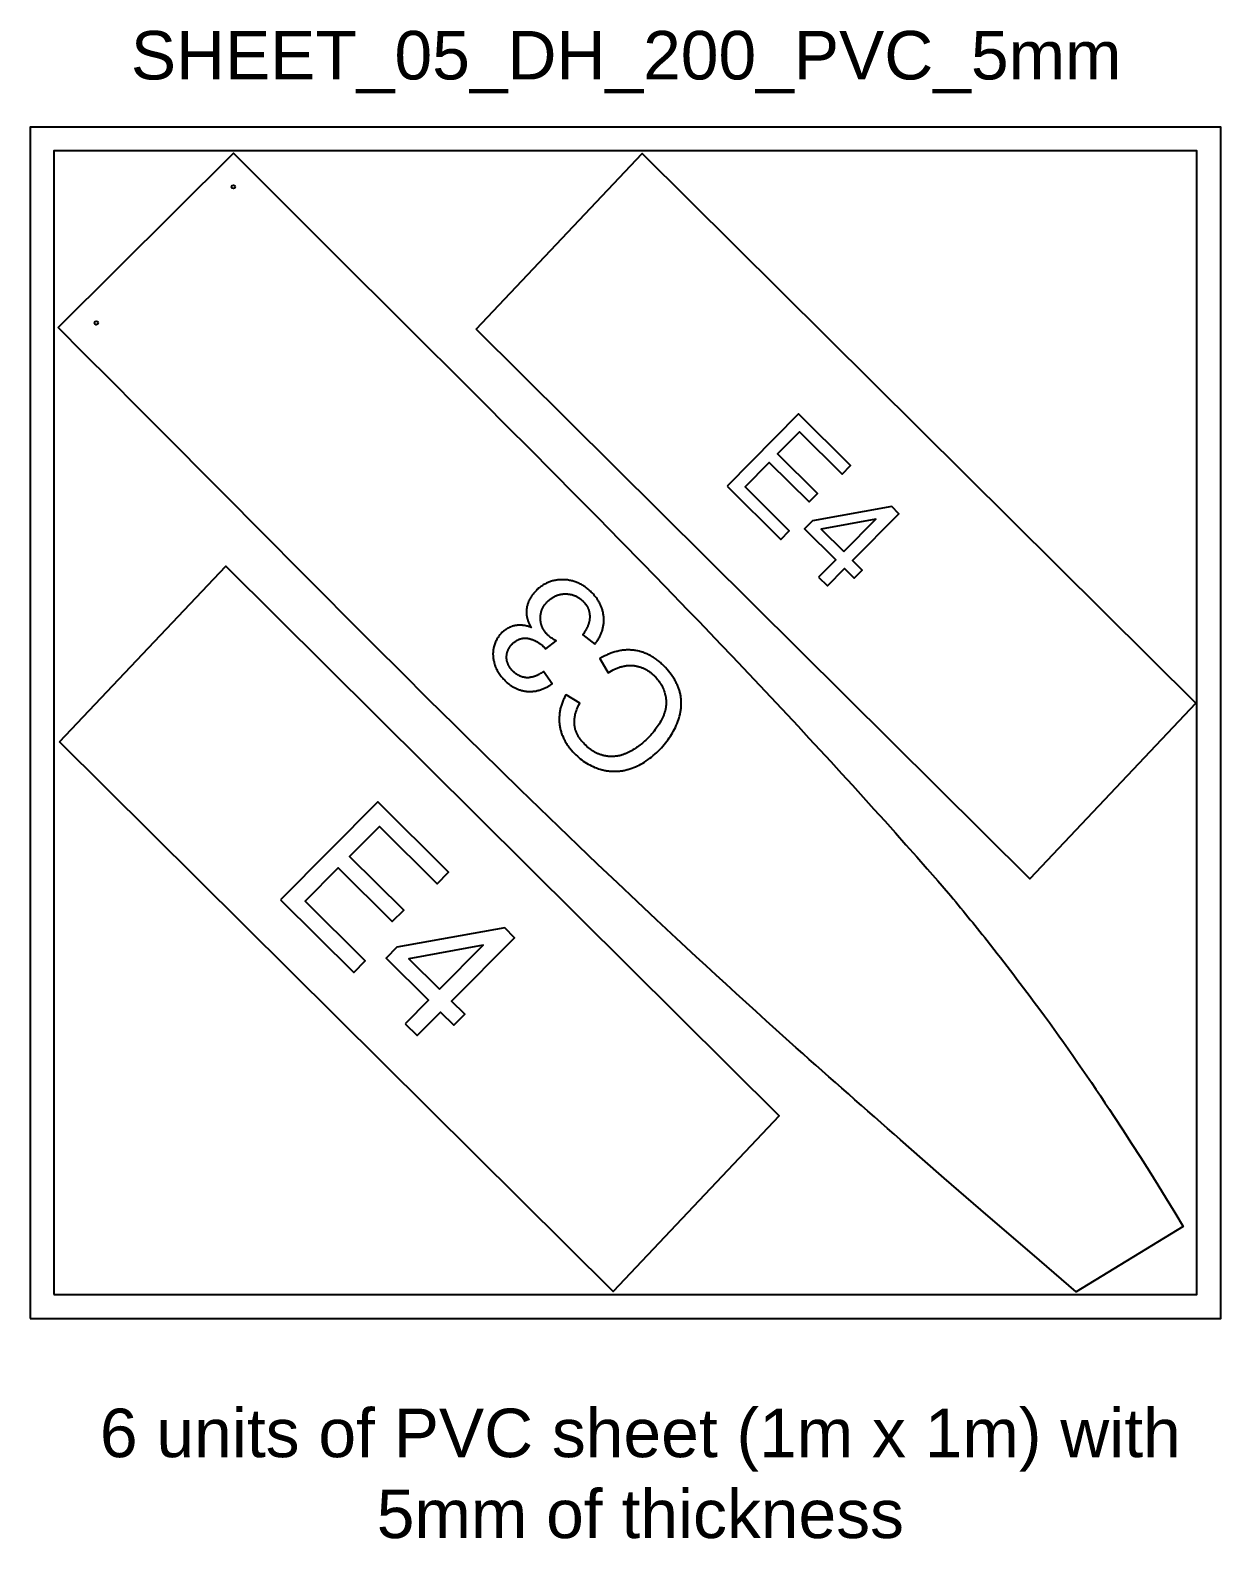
# Model space of a CAD drawing. Extents: x 2494 to 5794, y -1335 to 1258.
# Drawn here: x 3644 to 4644, y -1335 to -68 of the extents above; entities that cross this region are included whole.
import ezdxf

# ---------------------------------------------------------------- set-up
doc = ezdxf.new("R2010")
doc.units = 0
for name, color, linetype in [('DH_200_CODES_PART_NUMBERS_', 1, 'CONTINUOUS'), ('DH_200_CUT_PVC_5MM', 7, 'CONTINUOUS'), ('DH_200_HOLES_PVC_5MM', 3, 'CONTINUOUS'), ('PVC_SHEET__5MM', 6, 'CONTINUOUS'), ('TEXT', 5, 'CONTINUOUS')]:
    doc.layers.add(name, color=color, linetype=linetype)
doc.styles.add('METERS_ARCHITECTURAL', font='arial.ttf')

msp = doc.modelspace()

# ---------------------------------------------------------------- linework, layer by layer
at = {"layer": 'DH_200_CODES_PART_NUMBERS_'}
for points in [[(4229.6, -451), (4274.7, -495.8), (4281.8, -488.6), (4244.7, -451.8), (4265.1, -431.2), (4298.5, -464.4), (4305.6, -457.3), (4272.1, -424.1), (4290.5, -405.6), (4326.2, -441.1), (4333.3, -433.9), (4289.6, -390.5)], [(4306.5, -527.4), (4313.9, -534.7), (4328.3, -520.3), (4336.5, -528.4), (4343.2, -521.6), (4335.1, -513.4), (4373.9, -474.3), (4367.9, -468.3), (4301.4, -480.1), (4294.7, -486.9), (4320.9, -512.9)], [(4327.6, -506.1), (4354.7, -478.8), (4308.7, -487.3)], [(4118.5, -583.8), (4119, -583.1), (4119.5, -582.5), (4119.9, -581.9), (4120.4, -581.3), (4120.8, -580.6), (4121.2, -580), (4121.6, -579.4), (4122, -578.7), (4122.4, -578.1), (4122.7, -577.4), (4123.1, -576.8), (4123.4, -576.1), (4123.7, -575.5), (4124, -574.8), (4124.2, -574.1), (4124.5, -573.4), (4124.7, -572.8), (4124.9, -572.1), (4125.1, -571.4), (4125.3, -570.7), (4125.4, -570), (4125.6, -569.3), (4125.7, -568.6), (4125.8, -567.9), (4125.9, -567.2), (4126, -566.5), (4126.1, -565.7), (4126.1, -565), (4126.1, -564.3), (4126.1, -563.6), (4126.1, -562.8), (4126.1, -562.1), (4126.1, -561.3), (4126, -560.6), (4125.9, -559.9), (4125.8, -559.1), (4125.7, -558.4), (4125.6, -557.7), (4125.5, -557), (4125.3, -556.3), (4125.1, -555.6), (4124.9, -554.9), (4124.7, -554.2), (4124.5, -553.5), (4124.2, -552.8), (4124, -552.1), (4123.7, -551.5), (4123.4, -550.8), (4123.1, -550.1), (4122.7, -549.5), (4122.4, -548.8), (4122, -548.1), (4121.6, -547.5), (4121.2, -546.8), (4120.8, -546.2), (4120.4, -545.6), (4119.9, -544.9), (4119.4, -544.3), (4118.9, -543.7), (4118.4, -543.1), (4117.9, -542.5), (4117.4, -541.9), (4116.8, -541.3), (4116.2, -540.7), (4115.6, -540), (4114.9, -539.4), (4114.2, -538.8), (4113.6, -538.2), (4112.9, -537.6), (4112.2, -537.1), (4111.5, -536.5), (4110.8, -536), (4110.1, -535.5), (4109.4, -535), (4108.7, -534.6), (4108, -534.2), (4107.3, -533.7), (4106.5, -533.4), (4105.8, -533), (4105.1, -532.6), (4104.3, -532.3), (4103.6, -532), (4102.8, -531.7), (4102, -531.4), (4101.3, -531.2), (4100.5, -530.9), (4099.7, -530.7), (4098.9, -530.5), (4098.1, -530.3), (4097.3, -530.2), (4096.5, -530.1), (4095.7, -529.9), (4094.9, -529.8), (4094.1, -529.8), (4093.2, -529.7), (4092.4, -529.7), (4091.6, -529.7), (4090.7, -529.7), (4089.9, -529.7), (4089.1, -529.7), (4088.3, -529.8), (4087.5, -529.9), (4086.7, -530), (4086, -530.1), (4085.2, -530.2), (4084.4, -530.4), (4083.7, -530.5), (4082.9, -530.7), (4082.2, -530.9), (4081.4, -531.2), (4080.7, -531.4), (4080, -531.7), (4079.3, -532), (4078.6, -532.3), (4077.9, -532.6), (4077.2, -533), (4076.5, -533.3), (4075.8, -533.7), (4075.2, -534.1), (4074.5, -534.5), (4073.9, -535), (4073.2, -535.4), (4072.6, -535.9), (4072, -536.4), (4071.3, -536.9), (4070.7, -537.5), (4070.1, -538), (4069.5, -538.6), (4068.7, -539.5), (4067.9, -540.3), (4067.5, -540.8), (4067.1, -541.2), (4066.7, -541.7), (4066.4, -542.1), (4066, -542.6), (4065.7, -543), (4065.4, -543.5), (4065.1, -543.9), (4064.8, -544.4), (4064.5, -544.9), (4064.2, -545.3), (4064, -545.8), (4063.7, -546.3), (4063.5, -546.7), (4063.3, -547.2), (4063, -547.7), (4062.8, -548.2), (4062.7, -548.7), (4062.5, -549.2), (4062.3, -549.6), (4062.1, -550.1), (4062, -550.6), (4061.9, -551.1), (4061.7, -551.6), (4061.6, -552.1), (4061.5, -552.6), (4061.4, -553.1), (4061.4, -553.6), (4061.3, -554.1), (4061.2, -554.7), (4061.2, -555.2), (4061.2, -555.7), (4061.1, -556.2), (4061.1, -556.7), (4061.1, -557.2), (4061.1, -557.7), (4061.2, -558.2), (4061.2, -558.7), (4061.3, -559.2), (4061.3, -559.7), (4061.4, -560.2), (4061.5, -560.7), (4061.6, -561.2), (4061.7, -561.7), (4061.8, -562.2), (4061.9, -562.7), (4062.1, -563.2), (4062.2, -563.7), (4062.4, -564.2), (4062.6, -564.7), (4062.8, -565.2), (4063, -565.7), (4063.2, -566.2), (4063.4, -566.7), (4063.7, -567.2), (4063.9, -567.7), (4064.2, -568.2), (4064.4, -568.7), (4064.7, -569.2), (4065, -569.7), (4064.1, -569.3), (4063.3, -569.1), (4062.4, -568.8), (4061.5, -568.6), (4060.6, -568.4), (4059.8, -568.2), (4058.9, -568.1), (4058.5, -568), (4058.1, -568), (4057.7, -567.9), (4057.3, -567.9), (4056.8, -567.9), (4056.4, -567.8), (4056, -567.8), (4055.6, -567.8), (4055.2, -567.8), (4054.8, -567.9), (4054.4, -567.9), (4054, -567.9), (4053.6, -567.9), (4053.2, -568), (4052.8, -568), (4052.4, -568.1), (4052, -568.2), (4051.6, -568.2), (4051.2, -568.3), (4050.8, -568.4), (4050.4, -568.5), (4050, -568.6), (4049.6, -568.7), (4049.2, -568.8), (4048.9, -569), (4048.5, -569.1), (4048.1, -569.2), (4047.8, -569.4), (4047.4, -569.5), (4047, -569.7), (4046.7, -569.8), (4046.3, -570), (4046, -570.2), (4045.6, -570.4), (4045.3, -570.5), (4045, -570.7), (4044.6, -570.9), (4044.3, -571.1), (4044, -571.4), (4043.6, -571.6), (4043.3, -571.8), (4043, -572), (4042.7, -572.3), (4042.4, -572.5), (4042, -572.8), (4041.7, -573), (4041.1, -573.6), (4040.5, -574.1), (4039.9, -574.7), (4039.4, -575.4), (4038.8, -576), (4038.3, -576.7), (4037.8, -577.4), (4037.3, -578.1), (4036.8, -578.8), (4036.4, -579.5), (4036, -580.3), (4035.6, -581), (4035.2, -581.8), (4034.9, -582.6), (4034.6, -583.4), (4034.3, -584.3), (4034, -585.1), (4033.8, -586), (4033.7, -586.4), (4033.6, -586.8), (4033.5, -587.3), (4033.4, -587.7), (4033.3, -588.2), (4033.3, -588.6), (4033.2, -589), (4033.2, -589.5), (4033.1, -589.9), (4033.1, -590.4), (4033.1, -590.8), (4033, -591.3), (4033, -591.7), (4033, -592.2), (4033, -592.6), (4033.1, -593.1), (4033.1, -593.5), (4033.1, -594), (4033.1, -594.4), (4033.2, -594.9), (4033.3, -595.8), (4033.5, -596.7), (4033.6, -597.6), (4033.9, -598.6), (4034.1, -599.5), (4034.4, -600.4), (4034.7, -601.4), (4035, -602.3), (4035.4, -603.2), (4035.8, -604.1), (4036.2, -605), (4036.6, -605.8), (4037.1, -606.7), (4037.6, -607.5), (4038.1, -608.4), (4038.7, -609.2), (4039.3, -610), (4039.9, -610.8), (4040.5, -611.6), (4041.2, -612.3), (4041.9, -613.1), (4042.6, -613.8), (4043.1, -614.4), (4043.6, -614.9), (4044.2, -615.4), (4044.7, -615.9), (4045.3, -616.3), (4045.8, -616.8), (4046.4, -617.2), (4046.9, -617.7), (4047.5, -618.1), (4048.1, -618.5), (4048.7, -618.8), (4049.2, -619.2), (4049.8, -619.6), (4050.4, -619.9), (4051, -620.2), (4051.6, -620.5), (4052.2, -620.8), (4052.8, -621.1), (4053.4, -621.3), (4054, -621.6), (4054.6, -621.8), (4055.2, -622), (4055.9, -622.2), (4056.5, -622.4), (4057.1, -622.6), (4057.7, -622.8), (4058.4, -622.9), (4059, -623), (4059.7, -623.1), (4060.3, -623.2), (4061, -623.3), (4061.6, -623.4), (4062.3, -623.4), (4063, -623.5), (4063.6, -623.5), (4064.3, -623.5), (4065, -623.5), (4065.6, -623.4), (4066.3, -623.4), (4066.9, -623.3), (4067.6, -623.3), (4068.3, -623.2), (4068.9, -623.1), (4069.6, -622.9), (4070.2, -622.8), (4070.9, -622.6), (4071.6, -622.5), (4072.2, -622.3), (4072.9, -622.1), (4073.6, -621.9), (4074.2, -621.6), (4074.9, -621.4), (4075.5, -621.1), (4076.2, -620.8), (4076.9, -620.5), (4077.5, -620.2), (4078.2, -619.9), (4078.8, -619.5), (4079.5, -619.2), (4080.2, -618.8), (4080.8, -618.4), (4081.5, -618), (4082.8, -617.1), (4075.6, -606.7), (4074.7, -607.4), (4073.8, -608), (4072.8, -608.5), (4071.9, -609.1), (4071.5, -609.3), (4071, -609.5), (4070.6, -609.8), (4070.1, -610), (4069.7, -610.2), (4069.2, -610.4), (4068.8, -610.5), (4068.3, -610.7), (4067.9, -610.9), (4067.5, -611), (4067, -611.1), (4066.6, -611.3), (4066.1, -611.4), (4065.7, -611.5), (4065.3, -611.6), (4064.8, -611.6), (4064.4, -611.7), (4064, -611.8), (4063.6, -611.8), (4063.1, -611.9), (4062.7, -611.9), (4062.3, -611.9), (4061.9, -611.9), (4061.5, -611.9), (4061, -611.9), (4060.6, -611.8), (4060.2, -611.8), (4059.8, -611.7), (4059.4, -611.7), (4059, -611.6), (4058.6, -611.5), (4058.2, -611.4), (4057.8, -611.4), (4057.5, -611.2), (4057.1, -611.1), (4056.7, -611), (4056.3, -610.9), (4055.9, -610.7), (4055.6, -610.6), (4055.2, -610.4), (4054.8, -610.2), (4054.5, -610), (4054.1, -609.8), (4053.7, -609.6), (4053.4, -609.4), (4053, -609.2), (4052.7, -609), (4052.3, -608.7), (4052, -608.5), (4051.7, -608.2), (4051.3, -607.9), (4051, -607.7), (4050.7, -607.4), (4050.3, -607.1), (4050, -606.8), (4049.7, -606.4), (4049.4, -606.1), (4049.1, -605.8), (4048.8, -605.5), (4048.5, -605.1), (4048.2, -604.8), (4047.9, -604.4), (4047.7, -604.1), (4047.4, -603.8), (4047.2, -603.4), (4047, -603.1), (4046.8, -602.7), (4046.5, -602.3), (4046.4, -602), (4046.2, -601.6), (4046, -601.3), (4045.8, -600.9), (4045.7, -600.5), (4045.5, -600.2), (4045.4, -599.8), (4045.2, -599.4), (4045.1, -599), (4045, -598.7), (4044.9, -598.3), (4044.8, -597.9), (4044.8, -597.5), (4044.7, -597.1), (4044.6, -596.7), (4044.6, -596.3), (4044.5, -595.9), (4044.5, -595.5), (4044.5, -595.1), (4044.5, -594.7), (4044.5, -594.3), (4044.5, -593.9), (4044.5, -593.5), (4044.6, -593.2), (4044.6, -592.8), (4044.7, -592.4), (4044.7, -592), (4044.8, -591.6), (4044.9, -591.2), (4044.9, -590.9), (4045, -590.5), (4045.2, -590.1), (4045.3, -589.8), (4045.4, -589.4), (4045.5, -589), (4045.7, -588.7), (4045.8, -588.3), (4046, -588), (4046.2, -587.6), (4046.4, -587.3), (4046.6, -587), (4046.8, -586.6), (4047, -586.3), (4047.2, -586), (4047.4, -585.6), (4047.7, -585.3), (4047.9, -585), (4048.2, -584.7), (4048.5, -584.4), (4048.7, -584.1), (4049, -583.8), (4049.3, -583.5), (4049.7, -583.1), (4050.1, -582.7), (4050.5, -582.4), (4050.9, -582.1), (4051.3, -581.8), (4051.7, -581.5), (4052.1, -581.2), (4052.5, -580.9), (4052.9, -580.7), (4053.3, -580.4), (4053.7, -580.2), (4054.1, -580), (4054.6, -579.8), (4055, -579.6), (4055.4, -579.5), (4055.8, -579.3), (4056.3, -579.2), (4056.7, -579.1), (4057.1, -579), (4057.5, -578.9), (4058, -578.8), (4058.4, -578.7), (4058.9, -578.7), (4059.3, -578.7), (4059.8, -578.7), (4060.2, -578.7), (4060.7, -578.7), (4061.1, -578.7), (4061.6, -578.8), (4062, -578.8), (4062.5, -578.9), (4062.9, -579), (4063.4, -579.1), (4063.9, -579.2), (4064.3, -579.4), (4064.8, -579.5), (4065.2, -579.6), (4065.7, -579.8), (4066.1, -579.9), (4066.5, -580.1), (4067, -580.2), (4067.4, -580.4), (4067.8, -580.6), (4068.3, -580.8), (4068.7, -581), (4069.1, -581.2), (4069.5, -581.4), (4069.9, -581.6), (4070.3, -581.9), (4070.7, -582.1), (4071.1, -582.4), (4071.5, -582.6), (4071.9, -582.9), (4072.3, -583.2), (4072.7, -583.4), (4073.1, -583.7), (4073.4, -584), (4073.8, -584.3), (4074.5, -585), (4075.3, -585.6), (4076, -586.3), (4076.1, -586.5), (4076.3, -586.6), (4076.6, -587), (4076.9, -587.4), (4077.3, -587.8), (4086.1, -581.1), (4084.9, -580.5), (4083.9, -579.8), (4082.9, -579.1), (4081.9, -578.4), (4081.1, -577.8), (4080.7, -577.5), (4080.3, -577.1), (4079.9, -576.8), (4079.5, -576.5), (4079.2, -576.2), (4078.9, -575.9), (4078.5, -575.5), (4078.2, -575.1), (4077.8, -574.7), (4077.5, -574.3), (4077.1, -573.9), (4076.8, -573.5), (4076.5, -573.1), (4076.2, -572.7), (4076, -572.2), (4075.7, -571.8), (4075.4, -571.4), (4075.2, -571), (4075, -570.5), (4074.7, -570.1), (4074.5, -569.7), (4074.3, -569.2), (4074.2, -568.8), (4074, -568.4), (4073.8, -567.9), (4073.7, -567.5), (4073.6, -567), (4073.4, -566.5), (4073.3, -566.1), (4073.2, -565.6), (4073.1, -565.1), (4073.1, -564.7), (4073, -564.2), (4072.9, -563.7), (4072.9, -563.2), (4072.9, -562.7), (4072.9, -562.3), (4072.9, -561.8), (4072.9, -561.3), (4072.9, -560.8), (4072.9, -560.3), (4073, -559.8), (4073, -559.3), (4073.1, -558.9), (4073.2, -558.4), (4073.3, -557.9), (4073.4, -557.5), (4073.5, -557), (4073.6, -556.5), (4073.7, -556.1), (4073.9, -555.6), (4074.1, -555.2), (4074.2, -554.8), (4074.4, -554.3), (4074.6, -553.9), (4074.8, -553.5), (4075, -553), (4075.3, -552.6), (4075.5, -552.2), (4075.8, -551.8), (4076.1, -551.4), (4076.3, -551), (4076.6, -550.6), (4076.9, -550.1), (4077.2, -549.8), (4077.6, -549.4), (4077.9, -549), (4078.3, -548.6), (4078.6, -548.2), (4079, -547.8), (4079.4, -547.4), (4079.8, -547.1), (4080.2, -546.7), (4080.7, -546.3), (4081.1, -546), (4081.5, -545.7), (4081.9, -545.4), (4082.4, -545.1), (4082.8, -544.8), (4083.2, -544.5), (4083.7, -544.2), (4084.1, -544), (4084.6, -543.7), (4085, -543.5), (4085.5, -543.3), (4086, -543.1), (4086.4, -542.9), (4086.9, -542.7), (4087.4, -542.6), (4087.9, -542.4), (4088.4, -542.3), (4088.9, -542.1), (4089.4, -542), (4089.9, -541.9), (4090.4, -541.8), (4090.9, -541.8), (4091.4, -541.7), (4091.9, -541.6), (4092.4, -541.6), (4093, -541.6), (4093.5, -541.5), (4094, -541.5), (4094.6, -541.6), (4095.1, -541.6), (4095.6, -541.6), (4096.1, -541.7), (4096.7, -541.7), (4097.2, -541.8), (4097.7, -541.9), (4098.2, -542), (4098.7, -542.1), (4099.2, -542.2), (4099.7, -542.3), (4100.1, -542.5), (4100.6, -542.6), (4101.1, -542.8), (4101.6, -543), (4102, -543.1), (4102.5, -543.3), (4102.9, -543.6), (4103.4, -543.8), (4103.8, -544), (4104.3, -544.3), (4104.7, -544.5), (4105.1, -544.8), (4105.6, -545.1), (4106, -545.4), (4106.4, -545.7), (4106.8, -546), (4107.2, -546.4), (4107.6, -546.7), (4108, -547.1), (4108.4, -547.5), (4108.8, -547.9), (4109.1, -548.2), (4109.4, -548.5), (4109.7, -548.9), (4110, -549.2), (4110.3, -549.5), (4110.6, -549.9), (4110.8, -550.2), (4111.1, -550.6), (4111.3, -551), (4111.6, -551.3), (4111.8, -551.7), (4112, -552.1), (4112.2, -552.4), (4112.4, -552.8), (4112.6, -553.2), (4112.8, -553.6), (4112.9, -553.9), (4113.1, -554.3), (4113.3, -554.7), (4113.4, -555.1), (4113.5, -555.5), (4113.6, -555.9), (4113.7, -556.3), (4113.8, -556.7), (4113.9, -557.1), (4114, -557.5), (4114.1, -558), (4114.1, -558.4), (4114.2, -558.8), (4114.2, -559.2), (4114.3, -559.7), (4114.3, -560.1), (4114.3, -560.5), (4114.3, -561), (4114.3, -561.4), (4114.3, -561.9), (4114.2, -562.3), (4114.2, -562.8), (4114.1, -563.2), (4114, -563.7), (4114, -564.2), (4113.9, -564.6), (4113.7, -565.1), (4113.6, -565.6), (4113.5, -566.1), (4113.3, -566.6), (4113.2, -567.1), (4113, -567.6), (4112.8, -568.1), (4112.6, -568.6), (4112.4, -569.1), (4112.2, -569.6), (4111.7, -570.6), (4111.2, -571.7), (4110.6, -572.7), (4110, -573.8), (4109.3, -574.9), (4108.5, -576)], [(4129.8, -607.8), (4131.1, -606.9), (4132.5, -606.1), (4133.9, -605.4), (4134.6, -605.1), (4135.2, -604.7), (4135.9, -604.4), (4136.6, -604.2), (4137.3, -603.9), (4137.9, -603.6), (4138.6, -603.4), (4139.3, -603.1), (4139.9, -602.9), (4140.6, -602.7), (4141.3, -602.6), (4141.9, -602.4), (4142.6, -602.2), (4143.2, -602.1), (4143.9, -602), (4144.5, -601.9), (4145.2, -601.8), (4145.8, -601.7), (4146.5, -601.7), (4147.1, -601.6), (4147.8, -601.6), (4148.4, -601.6), (4149.1, -601.6), (4149.7, -601.6), (4150.3, -601.7), (4151, -601.7), (4151.6, -601.8), (4152.2, -601.9), (4152.9, -602), (4153.5, -602.1), (4154.1, -602.2), (4154.7, -602.4), (4155.3, -602.5), (4155.9, -602.7), (4156.5, -602.9), (4157.1, -603.1), (4157.7, -603.3), (4158.3, -603.5), (4158.8, -603.7), (4159.4, -604), (4160, -604.2), (4160.6, -604.5), (4161.1, -604.8), (4161.7, -605.1), (4162.2, -605.4), (4162.8, -605.8), (4163.3, -606.1), (4163.9, -606.5), (4164.4, -606.8), (4164.9, -607.2), (4165.5, -607.6), (4166, -608), (4166.5, -608.5), (4167, -608.9), (4167.5, -609.4), (4168, -609.8), (4168.5, -610.3), (4169, -610.8), (4169.8, -611.6), (4170.6, -612.5), (4171.3, -613.4), (4172, -614.3), (4172.7, -615.2), (4173.3, -616.1), (4173.9, -617.1), (4174.5, -618), (4175, -619), (4175.5, -620), (4175.9, -621), (4176.4, -622.1), (4176.8, -623.1), (4177.1, -624.2), (4177.4, -625.3), (4177.7, -626.5), (4177.9, -627), (4178, -627.6), (4178.1, -628.1), (4178.2, -628.7), (4178.3, -629.3), (4178.3, -629.9), (4178.4, -630.4), (4178.4, -631), (4178.5, -631.6), (4178.5, -632.1), (4178.5, -632.7), (4178.5, -633.3), (4178.4, -633.9), (4178.4, -634.4), (4178.4, -635), (4178.3, -635.6), (4178.2, -636.2), (4178.2, -636.8), (4178.1, -637.3), (4178, -637.9), (4177.8, -638.5), (4177.7, -639.1), (4177.6, -639.7), (4177.4, -640.2), (4177.2, -640.8), (4177, -641.4), (4176.8, -642), (4176.6, -642.6), (4176.4, -643.2), (4176.2, -643.8), (4175.7, -645), (4175.1, -646.1), (4174.5, -647.3), (4173.9, -648.5), (4173.2, -649.7), (4172.5, -650.8), (4171.8, -652), (4171, -653.2), (4170.2, -654.3), (4169.3, -655.5), (4168.4, -656.7), (4167.5, -657.8), (4166.5, -659), (4165.5, -660.1), (4164.4, -661.2), (4163.3, -662.4), (4162.2, -663.5), (4161.3, -664.4), (4160.4, -665.2), (4159.5, -666.1), (4158.5, -666.9), (4157.6, -667.7), (4156.6, -668.4), (4155.6, -669.2), (4154.6, -669.9), (4153.6, -670.6), (4152.5, -671.3), (4151.5, -671.9), (4150.4, -672.6), (4149.4, -673.2), (4148.3, -673.8), (4147.2, -674.4), (4146.1, -674.9), (4145.5, -675.2), (4144.9, -675.5), (4144.4, -675.7), (4143.8, -675.9), (4143.3, -676.2), (4142.7, -676.4), (4142.1, -676.6), (4141.5, -676.7), (4141, -676.9), (4140.4, -677.1), (4139.8, -677.2), (4139.3, -677.4), (4138.7, -677.5), (4138.1, -677.6), (4137.5, -677.7), (4137, -677.8), (4136.4, -677.9), (4135.8, -677.9), (4135.2, -678), (4134.6, -678), (4134.1, -678.1), (4133.5, -678.1), (4132.9, -678.1), (4132.3, -678.1), (4131.7, -678.1), (4131.1, -678.1), (4130.5, -678), (4129.9, -678), (4129.4, -677.9), (4128.8, -677.8), (4128.2, -677.7), (4127.6, -677.6), (4127, -677.5), (4126.4, -677.4), (4125.8, -677.3), (4125.2, -677.1), (4124.6, -677), (4124.1, -676.8), (4123.5, -676.6), (4122.9, -676.4), (4122.3, -676.2), (4121.8, -675.9), (4121.2, -675.7), (4120.6, -675.5), (4120.1, -675.2), (4119.5, -674.9), (4118.9, -674.6), (4118.4, -674.3), (4117.8, -674), (4117.3, -673.7), (4116.7, -673.3), (4116.2, -672.9), (4115.6, -672.6), (4115.1, -672.2), (4114.6, -671.8), (4114, -671.4), (4113, -670.5), (4111.9, -669.6), (4110.9, -668.6), (4109.8, -667.6), (4109, -666.7), (4108.1, -665.8), (4107.4, -664.9), (4107, -664.4), (4106.6, -663.9), (4106.3, -663.5), (4106, -663), (4105.6, -662.5), (4105.3, -662), (4105, -661.6), (4104.7, -661.1), (4104.5, -660.6), (4104.2, -660.1), (4104, -659.6), (4103.7, -659.1), (4103.5, -658.6), (4103.3, -658.1), (4103.1, -657.6), (4102.9, -657.1), (4102.7, -656.6), (4102.5, -656.1), (4102.4, -655.6), (4102.2, -655.1), (4102.1, -654.6), (4102, -654.1), (4101.8, -653.6), (4101.7, -653.1), (4101.7, -652.6), (4101.6, -652), (4101.5, -651.5), (4101.5, -651), (4101.4, -650.4), (4101.4, -649.9), (4101.4, -649.4), (4101.4, -648.8), (4101.4, -648.3), (4101.4, -647.7), (4101.5, -647.2), (4101.5, -646.6), (4101.6, -646.1), (4101.7, -645.5), (4101.8, -644.9), (4101.9, -644.4), (4102, -643.8), (4102.1, -643.2), (4102.2, -642.6), (4102.4, -642), (4102.6, -641.4), (4102.7, -640.8), (4103.1, -639.6), (4103.6, -638.4), (4104.1, -637.2), (4104.6, -635.9), (4105.2, -634.7), (4105.9, -633.4), (4094.4, -626.2), (4093.5, -627.7), (4093.1, -628.5), (4092.7, -629.3), (4092.4, -630.1), (4092, -630.9), (4091.7, -631.7), (4091.4, -632.5), (4091.1, -633.3), (4090.8, -634.1), (4090.5, -634.9), (4090.3, -635.7), (4090, -636.5), (4089.8, -637.3), (4089.6, -638.1), (4089.5, -639), (4089.3, -639.8), (4089.2, -640.6), (4089, -641.4), (4088.9, -642.2), (4088.8, -643), (4088.8, -643.8), (4088.7, -644.6), (4088.7, -645.4), (4088.6, -646.2), (4088.6, -647), (4088.7, -647.8), (4088.7, -648.6), (4088.7, -649.4), (4088.8, -650.2), (4088.9, -651), (4089, -651.8), (4089.1, -652.6), (4089.2, -653.4), (4089.4, -654.2), (4089.6, -655), (4089.8, -655.8), (4090, -656.5), (4090.2, -657.3), (4090.4, -658.1), (4090.7, -658.9), (4091, -659.6), (4091.3, -660.4), (4091.6, -661.1), (4091.9, -661.9), (4092.2, -662.7), (4092.6, -663.4), (4093, -664.1), (4093.4, -664.9), (4093.8, -665.6), (4094.2, -666.3), (4094.7, -667.1), (4095.2, -667.8), (4095.6, -668.5), (4096.1, -669.2), (4096.7, -669.9), (4097.2, -670.7), (4097.8, -671.4), (4098.3, -672.1), (4098.9, -672.8), (4100.1, -674.1), (4101.4, -675.5), (4102.6, -676.7), (4103.9, -677.8), (4105.1, -678.9), (4106.3, -679.9), (4107.6, -680.9), (4108.9, -681.9), (4110.2, -682.8), (4111.6, -683.6), (4112.9, -684.4), (4114.3, -685.2), (4115.7, -685.9), (4117.2, -686.5), (4118.6, -687.2), (4120.1, -687.7), (4121.6, -688.3), (4123.1, -688.8), (4123.9, -689), (4124.6, -689.2), (4125.4, -689.4), (4126.2, -689.6), (4126.9, -689.7), (4127.7, -689.9), (4128.5, -690), (4129.2, -690.1), (4130, -690.2), (4130.8, -690.3), (4131.6, -690.4), (4132.3, -690.4), (4133.1, -690.5), (4133.9, -690.5), (4134.7, -690.5), (4135.4, -690.5), (4136.2, -690.5), (4137, -690.5), (4137.8, -690.4), (4138.6, -690.4), (4139.3, -690.3), (4140.1, -690.2), (4140.9, -690.1), (4141.7, -690), (4142.5, -689.8), (4143.3, -689.7), (4144.1, -689.5), (4144.8, -689.3), (4145.6, -689.1), (4146.4, -688.9), (4148, -688.5), (4149.6, -687.9), (4151.1, -687.4), (4152.7, -686.7), (4154.3, -686), (4155.8, -685.3), (4157.3, -684.5), (4158.8, -683.6), (4160.3, -682.7), (4161.8, -681.7), (4163.3, -680.7), (4164.8, -679.6), (4166.2, -678.5), (4167.7, -677.3), (4169.1, -676), (4170.6, -674.7), (4172, -673.4), (4173.3, -672.1), (4174.5, -670.8), (4175.7, -669.4), (4176.8, -668.1), (4178, -666.7), (4179, -665.3), (4180.1, -663.9), (4181.1, -662.5), (4182, -661.1), (4183, -659.6), (4183.8, -658.1), (4184.7, -656.6), (4185.5, -655.1), (4186.2, -653.6), (4186.9, -652), (4187.6, -650.4), (4188.2, -648.8), (4188.8, -647.2), (4189.3, -645.7), (4189.8, -644.1), (4190, -643.3), (4190.2, -642.5), (4190.3, -641.8), (4190.5, -641), (4190.6, -640.2), (4190.8, -639.4), (4190.9, -638.6), (4191, -637.9), (4191, -637.1), (4191.1, -636.3), (4191.2, -635.6), (4191.2, -634.8), (4191.2, -634), (4191.2, -633.3), (4191.2, -632.5), (4191.2, -631.7), (4191.1, -631), (4191.1, -630.2), (4191, -629.4), (4190.9, -628.7), (4190.8, -627.9), (4190.7, -627.2), (4190.6, -626.4), (4190.4, -625.7), (4190.3, -624.9), (4190.1, -624.2), (4189.9, -623.4), (4189.7, -622.7), (4189.4, -621.9), (4189.2, -621.2), (4188.9, -620.4), (4188.6, -619.7), (4188.3, -618.9), (4188, -618.2), (4187.7, -617.4), (4187.3, -616.7), (4186.9, -616), (4186.5, -615.2), (4186.1, -614.5), (4185.7, -613.7), (4185.3, -613), (4184.8, -612.2), (4183.8, -610.8), (4182.8, -609.3), (4181.6, -607.8), (4180.5, -606.3), (4179.2, -604.9), (4177.9, -603.4), (4176.5, -601.9), (4175.8, -601.2), (4175.1, -600.6), (4174.3, -599.9), (4173.6, -599.3), (4172.9, -598.6), (4172.2, -598), (4171.5, -597.5), (4170.7, -596.9), (4170, -596.3), (4169.2, -595.8), (4168.5, -595.3), (4167.7, -594.8), (4167, -594.3), (4166.2, -593.9), (4165.4, -593.4), (4164.6, -593), (4163.8, -592.6), (4163.1, -592.3), (4162.3, -591.9), (4161.5, -591.5), (4160.6, -591.2), (4159.8, -590.9), (4159, -590.6), (4158.2, -590.4), (4157.4, -590.1), (4156.5, -589.9), (4155.7, -589.7), (4154.8, -589.5), (4154, -589.3), (4153.1, -589.2), (4152.3, -589), (4151.4, -588.9), (4150.5, -588.8), (4149.7, -588.7), (4148.8, -588.7), (4147.9, -588.6), (4147.1, -588.6), (4146.2, -588.6), (4145.3, -588.6), (4144.4, -588.7), (4143.5, -588.8), (4142.6, -588.8), (4141.8, -588.9), (4140.9, -589.1), (4140, -589.2), (4139.1, -589.4), (4138.2, -589.6), (4137.3, -589.8), (4136.4, -590), (4135.5, -590.2), (4134.6, -590.5), (4133.7, -590.8), (4132.8, -591.1), (4131.9, -591.4), (4131, -591.8), (4130.1, -592.1), (4129.2, -592.5), (4128.3, -592.9), (4126.4, -593.8), (4124.6, -594.8), (4122.7, -595.8)], [(3854.7, -798.5), (3916.1, -859.4), (3925.7, -849.7), (3875.2, -799.6), (3903, -771.6), (3948.5, -816.7), (3958.1, -807.1), (3912.6, -761.9), (3937.6, -736.7), (3986.2, -785), (3995.8, -775.3), (3936.3, -716.2)], [(3959.4, -902.4), (3969.5, -912.4), (3989, -892.7), (4000.2, -903.7), (4009.3, -894.5), (3998.2, -883.5), (4051.1, -830.2), (4042.9, -822), (3952.4, -838), (3943.3, -847.3), (3978.9, -882.7)], [(3988.1, -873.4), (4024.9, -836.4), (3962.4, -847.9)]]:
    msp.add_lwpolyline(points, close=True, dxfattribs=at)
at = {"layer": 'DH_200_CUT_PVC_5MM'}
msp.add_lwpolyline([(3667.9, -318), (3815.1, -171.5), (3834.2, -190.6), (3853.3, -209.8), (3872.4, -228.9), (3891.6, -248), (3968.3, -324.3), (4006.6, -362.5), (4025.7, -381.6), (4044.8, -400.8), (4063.9, -419.9), (4083, -439.1), (4102, -458.3), (4121, -477.5), (4139.9, -496.8), (4158.8, -516.1), (4177.7, -535.5), (4196.4, -554.9), (4205.8, -564.6), (4215.1, -574.3), (4224.5, -584), (4233.8, -593.8), (4243.1, -603.6), (4252.4, -613.4), (4261.6, -623.2), (4270.8, -633), (4280.1, -642.8), (4289.3, -652.7), (4298.4, -662.6), (4307.6, -672.4), (4316.7, -682.3), (4325.8, -692.3), (4334.9, -702.2), (4344, -712.2), (4353, -722.2), (4362, -732.2), (4371, -742.2), (4379.9, -752.2), (4388.9, -762.3), (4397.7, -772.4), (4406.6, -782.5), (4415.5, -792.7, -0.006496), (4448, -832.6, -0.009358), (4492.2, -890.4), (4496.3, -895.9), (4500.3, -901.4), (4504.3, -906.9), (4508.3, -912.5), (4512.2, -918), (4516.2, -923.6), (4520.1, -929.2), (4524, -934.8), (4527.9, -940.4), (4531.7, -946), (4535.6, -951.7), (4539.4, -957.3), (4543.2, -963), (4547, -968.7), (4550.8, -974.3), (4554.5, -980), (4562, -991.5), (4569.4, -1002.9), (4576.8, -1014.4), (4584, -1026), (4591.3, -1037.6), (4598.4, -1049.2), (4605.6, -1060.8), (4612.6, -1072.5), (4522.9, -1127.4), (4504.4, -1111.4), (4485.9, -1095.6), (4449, -1063.8), (4430.5, -1047.9), (4412.1, -1031.9), (4393.7, -1016), (4384.5, -1008), (4375.4, -999.9), (4375.4, -999.9, -0.002255), (4287.8, -922.6), (4279.3, -915), (4270.9, -907.5), (4262.4, -899.9), (4254, -892.2), (4245.6, -884.6), (4237.2, -877), (4228.8, -869.3), (4220.4, -861.6), (4212.1, -853.9), (4203.7, -846.2), (4187.1, -830.8), (4170.5, -815.3), (4154, -799.8), (4137.5, -784.2), (4121.1, -768.6), (4104.7, -752.9), (4088.4, -737.2), (4072.1, -721.4), (4055.9, -705.7), (4039.7, -689.8), (4023.5, -674), (4012.3, -662.9), (4001.1, -651.9), (3978.7, -629.8), (3956.4, -607.6), (3934.1, -585.4), (3911.8, -563.1), (3889.6, -540.8), (3867.4, -518.5), (3845.3, -496.2), (3756.7, -407), (3734.5, -384.7), (3712.3, -362.4), (3690.1, -340.2)], format="xyb", close=True, dxfattribs=at)
for points in [[(4019, -319.4), (4158.4, -172), (4623.3, -633.3), (4483.8, -780.8)], [(3669.1, -665.7), (3808.6, -518.3), (4273.5, -979.6), (4134, -1127.1)]]:
    msp.add_lwpolyline(points, close=True, dxfattribs=at)
at = {"layer": 'DH_200_HOLES_PVC_5MM'}
for centre in [(3815, -199.9), (3699.9, -314.1)]:
    msp.add_circle(centre, 1.5, dxfattribs=at)
at = {"layer": 'PVC_SHEET__5MM'}
for points in [[(3644.3, -1149.7), (4644.3, -1149.7), (4644.3, -149.7), (3644.3, -149.7)], [(3664.3, -1129.7), (4624.3, -1129.7), (4624.3, -169.7), (3664.3, -169.7)]]:
    msp.add_lwpolyline(points, close=True, dxfattribs=at)

# ---------------------------------------------------------------- texts
at = {"layer": 'TEXT', "char_height": 40.745, "attachment_point": 2, "style": 'METERS_ARCHITECTURAL'}
for s, insert, width in [('SHEET_05_DH_200_PVC_5mm', (4144.9, -69), 1725.481), ('{\\fArial;6 units of PVC sheet (1m x 1m) with }\\P{\\fArial;5mm of thickness}', (4156.8, -1225.5), 941.795)]:
    msp.add_mtext(s, dxfattribs=dict(at, insert=insert, width=width))

doc.saveas('drawing.dxf')
